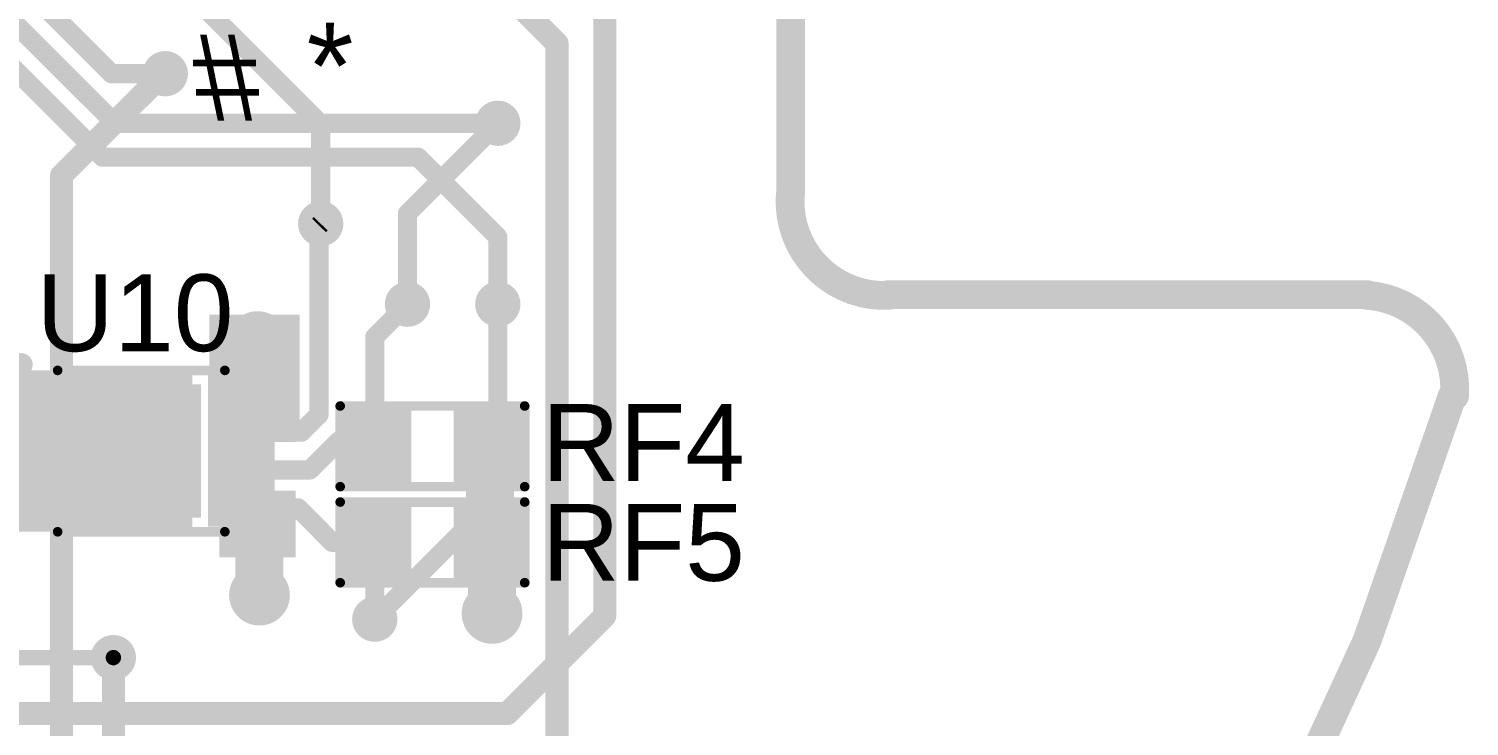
# Model space of a CAD drawing. Header units: millimetres. Extents: x -1.41 to 1.35, y -0.13 to 2.68.
# Drawn here: x 0.6 to 1.349, y 0.712 to 1.075 of the extents above; entities that cross this region are included whole.
import ezdxf

# ---------------------------------------------------------------- set-up
doc = ezdxf.new("R2010")
doc.units = ezdxf.units.MM
doc.header["$MEASUREMENT"] = 0
for name, color, linetype in [('BottomLayer', 5, 'Continuous'), ('BottomPaste', 16, 'Continuous'), ('BottomSolder', 6, 'Continuous'), ('Mechanical2', 216, 'Continuous'), ('TopLayer', 1, 'Continuous'), ('TopOverlay', 2, 'Continuous'), ('TopPaste', 8, 'Continuous'), ('TopSolder', 216, 'Continuous'), ('ViaHoleLayer', 16, 'Continuous')]:
    doc.layers.add(name, color=color, linetype=linetype)
doc.styles.add('Arial', font='', dxfattribs={"height": 0.2})
doc.styles.get('Arial').set_extended_font_data('Arial')

# ---------------------------------------------------------------- blocks, each defined once
blk = doc.blocks.new('R__0603_65')
at = {"layer": 'TopLayer'}
for points in [[(-0.015, 0.0175), (-0.015, -0.0175), (-0.045, -0.0175), (-0.045, 0.0175)], [(0.045, 0.0175), (0.045, -0.0175), (0.015, -0.0175), (0.015, 0.0175)]]:
    blk.add_hatch(color=1, dxfattribs=at).paths.add_polyline_path(points)
at = {"layer": 'TopPaste'}
for points in [[(-0.015, 0.0175), (-0.015, -0.0175), (-0.045, -0.0175), (-0.045, 0.0175)], [(0.045, 0.0175), (0.045, -0.0175), (0.015, -0.0175), (0.015, 0.0175)]]:
    blk.add_hatch(color=8, dxfattribs=at).paths.add_polyline_path(points)
at = {"layer": 'TopSolder'}
for points in [[(-0.011, 0.0215), (-0.011, -0.0215), (-0.049, -0.0215), (-0.049, 0.0215)], [(0.049, 0.0215), (0.049, -0.0215), (0.011, -0.0215), (0.011, 0.0215)]]:
    blk.add_hatch(color=216, dxfattribs=at).paths.add_polyline_path(points)
at = {"layer": 'TopOverlay', "const_width": 0.005}
for points in [[(0.048, 0.021), (-0.048, 0.021)], [(-0.048, 0.021), (-0.048, -0.021)], [(0.048, 0.021), (0.048, -0.021)], [(0.048, -0.021), (-0.048, -0.021)]]:
    blk.add_lwpolyline(points, dxfattribs=at)
at = {"layer": 'TopOverlay', "const_width": 0.0025}
for points in [[(-0.04925, 0.021, 1), (-0.04675, 0.021, 1)], [(-0.04925, 0.021, 1), (-0.04675, 0.021, 1)], [(0.04675, 0.021, 1), (0.04925, 0.021, 1)], [(0.04675, 0.021, 1), (0.04925, 0.021, 1)], [(-0.04925, -0.021, 1), (-0.04675, -0.021, 1)], [(-0.04925, -0.021, 1), (-0.04675, -0.021, 1)], [(0.04675, -0.021, 1), (0.04925, -0.021, 1)], [(0.04675, -0.021, 1), (0.04925, -0.021, 1)]]:
    blk.add_lwpolyline(points, format="xyb", close=True, dxfattribs=at)
blk = doc.blocks.new('R__0603_66')
at = {"layer": 'TopLayer'}
for points in [[(-0.015, 0.0175), (-0.015, -0.0175), (-0.045, -0.0175), (-0.045, 0.0175)], [(0.045, 0.0175), (0.045, -0.0175), (0.015, -0.0175), (0.015, 0.0175)]]:
    blk.add_hatch(color=1, dxfattribs=at).paths.add_polyline_path(points)
at = {"layer": 'TopPaste'}
for points in [[(-0.015, 0.0175), (-0.015, -0.0175), (-0.045, -0.0175), (-0.045, 0.0175)], [(0.045, 0.0175), (0.045, -0.0175), (0.015, -0.0175), (0.015, 0.0175)]]:
    blk.add_hatch(color=8, dxfattribs=at).paths.add_polyline_path(points)
at = {"layer": 'TopSolder'}
for points in [[(-0.011, 0.0215), (-0.011, -0.0215), (-0.049, -0.0215), (-0.049, 0.0215)], [(0.049, 0.0215), (0.049, -0.0215), (0.011, -0.0215), (0.011, 0.0215)]]:
    blk.add_hatch(color=216, dxfattribs=at).paths.add_polyline_path(points)
at = {"layer": 'TopOverlay', "const_width": 0.005}
for points in [[(-0.048, 0.021), (-0.048, -0.021)], [(0.048, 0.021), (-0.048, 0.021)], [(0.048, 0.021), (0.048, -0.021)], [(0.048, -0.021), (-0.048, -0.021)]]:
    blk.add_lwpolyline(points, dxfattribs=at)
at = {"layer": 'TopOverlay', "const_width": 0.0025}
for points in [[(-0.04925, 0.021, 1), (-0.04675, 0.021, 1)], [(-0.04925, 0.021, 1), (-0.04675, 0.021, 1)], [(0.04675, 0.021, 1), (0.04925, 0.021, 1)], [(0.04675, 0.021, 1), (0.04925, 0.021, 1)], [(-0.04925, -0.021, 1), (-0.04675, -0.021, 1)], [(-0.04925, -0.021, 1), (-0.04675, -0.021, 1)], [(0.04675, -0.021, 1), (0.04925, -0.021, 1)], [(0.04675, -0.021, 1), (0.04925, -0.021, 1)]]:
    blk.add_lwpolyline(points, format="xyb", close=True, dxfattribs=at)
blk = doc.blocks.new('C___0603_B_71')
at = {"layer": 'BottomLayer'}
for points in [[(-0.045, -0.0175), (-0.045, 0.0175), (-0.015, 0.0175), (-0.015, -0.0175)], [(0.015, -0.0175), (0.015, 0.0175), (0.045, 0.0175), (0.045, -0.0175)]]:
    blk.add_hatch(color=5, dxfattribs=at).paths.add_polyline_path(points)
at = {"layer": 'BottomPaste'}
for points in [[(-0.045, -0.0175), (-0.045, 0.0175), (-0.015, 0.0175), (-0.015, -0.0175)], [(0.015, -0.0175), (0.015, 0.0175), (0.045, 0.0175), (0.045, -0.0175)]]:
    blk.add_hatch(color=16, dxfattribs=at).paths.add_polyline_path(points)
at = {"layer": 'BottomSolder'}
for points in [[(-0.04736, -0.01986), (-0.04736, 0.01986), (-0.01264, 0.01986), (-0.01264, -0.01986)], [(0.01264, -0.01986), (0.01264, 0.01986), (0.04736, 0.01986), (0.04736, -0.01986)]]:
    blk.add_hatch(color=6, dxfattribs=at).paths.add_polyline_path(points)
blk = doc.blocks.new('8_UDFN_EP__2_3__72')
at = {"layer": 'TopLayer'}
for points in [[(-0.06693, 0.03543), (-0.04016, 0.03543), (-0.04016, 0.02362), (-0.06693, 0.02362)], [(-0.02854, 0.03071), (0.02854, 0.03071), (0.02854, -0.03071), (-0.02854, -0.03071)], [(0.04016, 0.03543), (0.06693, 0.03543), (0.06693, 0.02362), (0.04016, 0.02362)], [(-0.06693, 0.01575), (-0.04016, 0.01575), (-0.04016, 0.00394), (-0.06693, 0.00394)], [(0.04016, 0.01575), (0.06693, 0.01575), (0.06693, 0.00394), (0.04016, 0.00394)], [(-0.06693, -0.00394), (-0.04016, -0.00394), (-0.04016, -0.01575), (-0.06693, -0.01575)], [(0.04016, -0.00394), (0.06693, -0.00394), (0.06693, -0.01575), (0.04016, -0.01575)], [(-0.06693, -0.02362), (-0.04016, -0.02362), (-0.04016, -0.03543), (-0.06693, -0.03543)], [(0.04016, -0.02362), (0.06693, -0.02362), (0.06693, -0.03543), (0.04016, -0.03543)]]:
    blk.add_hatch(color=1, dxfattribs=at).paths.add_polyline_path(points)
at = {"layer": 'TopPaste'}
for points in [[(-0.06693, 0.03543), (-0.04016, 0.03543), (-0.04016, 0.02362), (-0.06693, 0.02362)], [(-0.02854, 0.03071), (0.02854, 0.03071), (0.02854, -0.03071), (-0.02854, -0.03071)], [(0.04016, 0.03543), (0.06693, 0.03543), (0.06693, 0.02362), (0.04016, 0.02362)], [(-0.06693, 0.01575), (-0.04016, 0.01575), (-0.04016, 0.00394), (-0.06693, 0.00394)], [(0.04016, 0.01575), (0.06693, 0.01575), (0.06693, 0.00394), (0.04016, 0.00394)], [(-0.06693, -0.00394), (-0.04016, -0.00394), (-0.04016, -0.01575), (-0.06693, -0.01575)], [(0.04016, -0.00394), (0.06693, -0.00394), (0.06693, -0.01575), (0.04016, -0.01575)], [(-0.06693, -0.02362), (-0.04016, -0.02362), (-0.04016, -0.03543), (-0.06693, -0.03543)], [(0.04016, -0.02362), (0.06693, -0.02362), (0.06693, -0.03543), (0.04016, -0.03543)]]:
    blk.add_hatch(color=8, dxfattribs=at).paths.add_polyline_path(points)
at = {"layer": 'TopSolder'}
for points in [[(-0.07093, 0.03943), (-0.03616, 0.03943), (-0.03616, 0.01962), (-0.07093, 0.01962)], [(0.03616, 0.03943), (0.07093, 0.03943), (0.07093, 0.01962), (0.03616, 0.01962)], [(-0.03254, 0.03471), (0.03254, 0.03471), (0.03254, -0.03471), (-0.03254, -0.03471)], [(-0.07093, 0.01975), (-0.03616, 0.01975), (-0.03616, -0.00006), (-0.07093, -0.00006)], [(0.03616, 0.01975), (0.07093, 0.01975), (0.07093, -0.00006), (0.03616, -0.00006)], [(-0.07093, 0.00006), (-0.03616, 0.00006), (-0.03616, -0.01975), (-0.07093, -0.01975)], [(0.03616, 0.00006), (0.07093, 0.00006), (0.07093, -0.01975), (0.03616, -0.01975)], [(-0.07093, -0.01962), (-0.03616, -0.01962), (-0.03616, -0.03943), (-0.07093, -0.03943)], [(0.03616, -0.01962), (0.07093, -0.01962), (0.07093, -0.03943), (0.03616, -0.03943)]]:
    blk.add_hatch(color=216, dxfattribs=at).paths.add_polyline_path(points)
at = {"layer": 'TopOverlay'}
for points, const_width in [([(-0.06, 0.045, 1), (-0.062, 0.045, 1)], 0.01), ([(-0.0645, 0.045, 1), (-0.0595, 0.045, 1)], 0.005), ([(-0.0625, 0.045, 1), (-0.0575, 0.045, 1)], 0.005), ([(-0.04325, 0.042, 1), (-0.04075, 0.042, 1)], 0.0025), ([(0.04375, 0.042, 1), (0.04625, 0.042, 1)], 0.0025), ([(-0.04325, -0.042, 1), (-0.04075, -0.042, 1)], 0.0025), ([(0.04375, -0.042, 1), (0.04625, -0.042, 1)], 0.0025)]:
    blk.add_lwpolyline(points, format="xyb", close=True, dxfattribs=dict(at, const_width=const_width))
at = {"layer": 'TopOverlay', "const_width": 0.005}
for points in [[(-0.042, 0.042), (0.045, 0.042)], [(-0.042, -0.042), (0.045, -0.042)]]:
    blk.add_lwpolyline(points, dxfattribs=at)

msp = doc.modelspace()

# ---------------------------------------------------------------- hatches: boundary and pattern name
at = {"layer": 'BottomLayer'}
h = msp.add_hatch(color=5, dxfattribs=at)
edge = h.paths.add_edge_path()
edge.add_arc((0.671, 1.052), 0.01181, 0, 360)
h = msp.add_hatch(color=5, dxfattribs=at)
edge = h.paths.add_edge_path()
edge.add_arc((0.844, 1.02619), 0.01181, 0, 360)
h = msp.add_hatch(color=5, dxfattribs=at)
edge = h.paths.add_edge_path()
edge.add_arc((0.75187, 0.97388), 0.01181, 0, 360)
h = msp.add_hatch(color=5, dxfattribs=at)
edge = h.paths.add_edge_path()
edge.add_arc((0.797, 0.932), 0.01181, 0, 360)
h = msp.add_hatch(color=5, dxfattribs=at)
edge = h.paths.add_edge_path()
edge.add_arc((0.844, 0.932), 0.01181, 0, 360)
msp.add_hatch(color=5, dxfattribs=at).paths.add_polyline_path([(0.741, 0.92653), (0.698, 0.92653), (0.698, 0.86253), (0.741, 0.86253)])
h = msp.add_hatch(color=5, dxfattribs=at)
edge = h.paths.add_edge_path()
edge.add_arc((0.719, 0.91253), 0.01181, 0, 360)
h = msp.add_hatch(color=5, dxfattribs=at)
edge = h.paths.add_edge_path()
edge.add_arc((0.644, 0.87053), 0.01181, 0, 360)
h = msp.add_hatch(color=5, dxfattribs=at)
edge = h.paths.add_edge_path()
edge.add_arc((0.671, 0.87053), 0.01181, 0, 360)
h = msp.add_hatch(color=5, dxfattribs=at)
edge = h.paths.add_edge_path()
edge.add_arc((0.644, 0.84253), 0.01181, 0, 360)
h = msp.add_hatch(color=5, dxfattribs=at)
edge = h.paths.add_edge_path()
edge.add_arc((0.671, 0.84253), 0.01181, 0, 360)
h = msp.add_hatch(color=5, dxfattribs=at)
edge = h.paths.add_edge_path()
edge.add_arc((0.72, 0.78053), 0.01181, 0, 360)
h = msp.add_hatch(color=5, dxfattribs=at)
edge = h.paths.add_edge_path()
edge.add_arc((0.78, 0.768), 0.01181, 0, 360)
h = msp.add_hatch(color=5, dxfattribs=at)
edge = h.paths.add_edge_path()
edge.add_arc((0.841, 0.771), 0.01181, 0, 360)
h = msp.add_hatch(color=5, dxfattribs=at)
edge = h.paths.add_edge_path()
edge.add_arc((0.644, 0.748), 0.01181, 0, 360)
at = {"layer": 'BottomSolder'}
h = msp.add_hatch(color=6, dxfattribs=at)
edge = h.paths.add_edge_path()
edge.add_arc((0.719, 0.91253), 0.01581, 0, 360)
h = msp.add_hatch(color=6, dxfattribs=at)
edge = h.paths.add_edge_path()
edge.add_arc((0.644, 0.87053), 0.01581, 0, 360)
h = msp.add_hatch(color=6, dxfattribs=at)
edge = h.paths.add_edge_path()
edge.add_arc((0.671, 0.87053), 0.01581, 0, 360)
h = msp.add_hatch(color=6, dxfattribs=at)
edge = h.paths.add_edge_path()
edge.add_arc((0.644, 0.84253), 0.01581, 0, 360)
h = msp.add_hatch(color=6, dxfattribs=at)
edge = h.paths.add_edge_path()
edge.add_arc((0.671, 0.84253), 0.01581, 0, 360)
h = msp.add_hatch(color=6, dxfattribs=at)
edge = h.paths.add_edge_path()
edge.add_arc((0.72, 0.78053), 0.01581, 0, 360)
h = msp.add_hatch(color=6, dxfattribs=at)
edge = h.paths.add_edge_path()
edge.add_arc((0.841, 0.771), 0.01581, 0, 360)
at = {"layer": 'TopLayer'}
h = msp.add_hatch(color=1, dxfattribs=at)
edge = h.paths.add_edge_path()
edge.add_arc((0.671, 1.052), 0.01181, 0, 360)
h = msp.add_hatch(color=1, dxfattribs=at)
edge = h.paths.add_edge_path()
edge.add_arc((0.844, 1.02619), 0.01181, 0, 360)
h = msp.add_hatch(color=1, dxfattribs=at)
edge = h.paths.add_edge_path()
edge.add_arc((0.75187, 0.97388), 0.01181, 0, 360)
h = msp.add_hatch(color=1, dxfattribs=at)
edge = h.paths.add_edge_path()
edge.add_arc((0.797, 0.932), 0.01181, 0, 360)
h = msp.add_hatch(color=1, dxfattribs=at)
edge = h.paths.add_edge_path()
edge.add_arc((0.844, 0.932), 0.01181, 0, 360)
for points in [[(0.694, 0.87953), (0.739, 0.87953), (0.739, 0.92653), (0.694, 0.92653)], [(0.589, 0.81353), (0.685, 0.81353), (0.685, 0.89753), (0.589, 0.89753)]]:
    msp.add_hatch(color=1, dxfattribs=at).paths.add_polyline_path(points)
h = msp.add_hatch(color=1, dxfattribs=at)
edge = h.paths.add_edge_path()
edge.add_arc((0.719, 0.91253), 0.01181, 0, 360)
h = msp.add_hatch(color=1, dxfattribs=at)
edge = h.paths.add_edge_path()
edge.add_arc((0.644, 0.87053), 0.01181, 0, 360)
h = msp.add_hatch(color=1, dxfattribs=at)
edge = h.paths.add_edge_path()
edge.add_arc((0.671, 0.87053), 0.01181, 0, 360)
h = msp.add_hatch(color=1, dxfattribs=at)
edge = h.paths.add_edge_path()
edge.add_arc((0.644, 0.84253), 0.01181, 0, 360)
h = msp.add_hatch(color=1, dxfattribs=at)
edge = h.paths.add_edge_path()
edge.add_arc((0.671, 0.84253), 0.01181, 0, 360)
h = msp.add_hatch(color=1, dxfattribs=at)
edge = h.paths.add_edge_path()
edge.add_arc((0.72, 0.78053), 0.01181, 0, 360)
h = msp.add_hatch(color=1, dxfattribs=at)
edge = h.paths.add_edge_path()
edge.add_arc((0.78, 0.768), 0.01181, 0, 360)
h = msp.add_hatch(color=1, dxfattribs=at)
edge = h.paths.add_edge_path()
edge.add_arc((0.841, 0.771), 0.01181, 0, 360)
h = msp.add_hatch(color=1, dxfattribs=at)
edge = h.paths.add_edge_path()
edge.add_arc((0.644, 0.748), 0.01181, 0, 360)
at = {"layer": 'TopSolder'}
h = msp.add_hatch(color=216, dxfattribs=at)
edge = h.paths.add_edge_path()
edge.add_arc((0.719, 0.91253), 0.01581, 0, 360)
h = msp.add_hatch(color=216, dxfattribs=at)
edge = h.paths.add_edge_path()
edge.add_arc((0.644, 0.87053), 0.01581, 0, 360)
h = msp.add_hatch(color=216, dxfattribs=at)
edge = h.paths.add_edge_path()
edge.add_arc((0.671, 0.87053), 0.01581, 0, 360)
h = msp.add_hatch(color=216, dxfattribs=at)
edge = h.paths.add_edge_path()
edge.add_arc((0.644, 0.84253), 0.01581, 0, 360)
h = msp.add_hatch(color=216, dxfattribs=at)
edge = h.paths.add_edge_path()
edge.add_arc((0.671, 0.84253), 0.01581, 0, 360)
h = msp.add_hatch(color=216, dxfattribs=at)
edge = h.paths.add_edge_path()
edge.add_arc((0.72, 0.78053), 0.01581, 0, 360)
h = msp.add_hatch(color=216, dxfattribs=at)
edge = h.paths.add_edge_path()
edge.add_arc((0.841, 0.771), 0.01581, 0, 360)
at = {"layer": 'ViaHoleLayer'}
h = msp.add_hatch(color=16, dxfattribs=at)
edge = h.paths.add_edge_path()
edge.add_arc((0.671, 1.052), 0.00591, 0, 360)
h = msp.add_hatch(color=16, dxfattribs=at)
edge = h.paths.add_edge_path()
edge.add_arc((0.844, 1.02619), 0.00591, 0, 360)
h = msp.add_hatch(color=16, dxfattribs=at)
edge = h.paths.add_edge_path()
edge.add_arc((0.75187, 0.97388), 0.00591, 0, 360)
h = msp.add_hatch(color=16, dxfattribs=at)
edge = h.paths.add_edge_path()
edge.add_arc((0.797, 0.932), 0.00591, 0, 360)
h = msp.add_hatch(color=16, dxfattribs=at)
edge = h.paths.add_edge_path()
edge.add_arc((0.844, 0.932), 0.00591, 0, 360)
h = msp.add_hatch(color=16, dxfattribs=at)
edge = h.paths.add_edge_path()
edge.add_arc((0.719, 0.91253), 0.00591, 0, 360)
h = msp.add_hatch(color=16, dxfattribs=at)
edge = h.paths.add_edge_path()
edge.add_arc((0.644, 0.87053), 0.00591, 0, 360)
h = msp.add_hatch(color=16, dxfattribs=at)
edge = h.paths.add_edge_path()
edge.add_arc((0.671, 0.87053), 0.00591, 0, 360)
h = msp.add_hatch(color=16, dxfattribs=at)
edge = h.paths.add_edge_path()
edge.add_arc((0.644, 0.84253), 0.00591, 0, 360)
h = msp.add_hatch(color=16, dxfattribs=at)
edge = h.paths.add_edge_path()
edge.add_arc((0.671, 0.84253), 0.00591, 0, 360)
h = msp.add_hatch(color=16, dxfattribs=at)
edge = h.paths.add_edge_path()
edge.add_arc((0.72, 0.78053), 0.00591, 0, 360)
h = msp.add_hatch(color=16, dxfattribs=at)
edge = h.paths.add_edge_path()
edge.add_arc((0.78, 0.768), 0.00591, 0, 360)
h = msp.add_hatch(color=16, dxfattribs=at)
edge = h.paths.add_edge_path()
edge.add_arc((0.841, 0.771), 0.00591, 0, 360)
h = msp.add_hatch(color=16, dxfattribs=at)
edge = h.paths.add_edge_path()
edge.add_arc((0.644, 0.748), 0.00591, 0, 360)

# ---------------------------------------------------------------- linework, layer by layer
at = {"layer": 'BottomLayer'}
for points, const_width in [([(0.56315, 1.21453), (0.75187, 1.0258)], 0.01), ([(0.844, 1.09853), (0.87481, 1.06772)], 0.012), ([(0.87481, 0.69989), (0.87481, 1.06772)], 0.012), ([(0.617, 0.999), (0.668, 1.05)], 0.012), ([(0.75187, 0.97388), (0.75187, 1.0258)], 0.01), ([(0.797, 0.97919), (0.844, 1.02619)], 0.01), ([(0.617, 0.253), (0.617, 0.999)], 0.012), ([(0.797, 0.932), (0.797, 0.97919)], 0.01), ([(0.844, 0.832), (0.844, 0.932)], 0.01), ([(0.78, 0.768), (0.844, 0.832)], 0.01), ([(0.72, 0.78053), (0.72, 0.81853)], 0.025), ([(0.644, 0.572), (0.644, 0.748)], 0.012)]:
    msp.add_lwpolyline(points, dxfattribs=dict(at, const_width=const_width))
for points, const_width in [([(0.87181, 1.06772, 1), (0.87781, 1.06772, 1)], 0.006), ([(0.87181, 1.06772, 1), (0.87781, 1.06772, 1)], 0.006), ([(0.665, 1.05, 1), (0.671, 1.05, 1)], 0.006), ([(0.74938, 1.0258, 1), (0.75438, 1.0258, 1)], 0.005), ([(0.74938, 1.0258, 1), (0.75438, 1.0258, 1)], 0.005), ([(0.8415, 1.02619, 1), (0.8465, 1.02619, 1)], 0.005), ([(0.614, 0.999, 1), (0.62, 0.999, 1)], 0.006), ([(0.614, 0.999, 1), (0.62, 0.999, 1)], 0.006), ([(0.7945, 0.97919, 1), (0.7995, 0.97919, 1)], 0.005), ([(0.7945, 0.97919, 1), (0.7995, 0.97919, 1)], 0.005), ([(0.74938, 0.97388, 1), (0.75438, 0.97388, 1)], 0.005), ([(0.7945, 0.932, 1), (0.7995, 0.932, 1)], 0.005), ([(0.8415, 0.932, 1), (0.8465, 0.932, 1)], 0.005), ([(0.8415, 0.832, 1), (0.8465, 0.832, 1)], 0.005), ([(0.8415, 0.832, 1), (0.8465, 0.832, 1)], 0.005), ([(0.71375, 0.81853, 1), (0.72625, 0.81853, 1)], 0.0125), ([(0.71375, 0.78053, 1), (0.72625, 0.78053, 1)], 0.0125), ([(0.7775, 0.768, 1), (0.7825, 0.768, 1)], 0.005), ([(0.641, 0.748, 1), (0.647, 0.748, 1)], 0.006)]:
    msp.add_lwpolyline(points, format="xyb", close=True, dxfattribs=dict(at, const_width=const_width))
at = {"layer": 'Mechanical2', "const_width": 0.015}
for points in [[(1.3406, 0.88433, -6.818913), (1.33695, 1.68692)], [(1.04701, 0.93657, -0.463186), (0.9964, 0.99152)], [(1.29651, 0.93661, -0.413744), (1.34174, 0.88424)]]:
    msp.add_lwpolyline(points, format="xyb", dxfattribs=at)
for points in [[(0.99633, 0.99152), (0.99641, 1.58154)], [(1.047, 0.93694), (1.29651, 0.93694)]]:
    msp.add_lwpolyline(points, dxfattribs=at)
at = {"layer": 'Mechanical2', "const_width": 0.0075}
for points in [[(0.99258, 0.99152, 1), (1.00008, 0.99152, 1)], [(0.99265, 0.99152, 1), (1.00015, 0.99152, 1)], [(1.04325, 0.93694, 1), (1.05075, 0.93694, 1)], [(1.29276, 0.93694, 1), (1.30026, 0.93694, 1)], [(1.04326, 0.93657, 1), (1.05076, 0.93657, 1)], [(1.29276, 0.93661, 1), (1.30026, 0.93661, 1)], [(1.33685, 0.88433, 1), (1.34435, 0.88433, 1)], [(1.33799, 0.88424, 1), (1.34549, 0.88424, 1)]]:
    msp.add_lwpolyline(points, format="xyb", close=True, dxfattribs=at)
at = {"layer": 'TopLayer'}
for points, const_width in [([(0.89962, 0.76962), (0.89962, 1.31638)], 0.012), ([(0.42105, 1.27395), (0.643, 1.052)], 0.01), ([(0.45606, 1.2149), (0.64477, 1.02619)], 0.01), ([(0.4517, 1.19521), (0.63839, 1.00853)], 0.01), ([(0.643, 1.052), (0.671, 1.052)], 0.01), ([(0.64477, 1.02619), (0.844, 1.02619)], 0.01), ([(0.63839, 1.00853), (0.80247, 1.00853)], 0.01), ([(0.80247, 1.00853), (0.844, 0.967)], 0.01), ([(0.751, 0.973), (0.75187, 0.97388)], 0.01), ([(0.751, 0.87456), (0.751, 0.973)], 0.01), ([(0.844, 0.932), (0.844, 0.967)], 0.01), ([(0.78, 0.915), (0.797, 0.932)], 0.01), ([(0.797, 0.932), (0.797, 0.932)], 0.01), ([(0.78, 0.858), (0.78, 0.915)], 0.01), ([(0.74181, 0.86537), (0.751, 0.87456)], 0.01), ([(0.71054, 0.86537), (0.74181, 0.86537)], 0.01), ([(0.84, 0.808), (0.84, 0.858)], 0.025), ([(0.74617, 0.84569), (0.76124, 0.86076)], 0.01), ([(0.76124, 0.86076), (0.77724, 0.86076)], 0.01), ([(0.77724, 0.86076), (0.78, 0.858)], 0.01), ([(0.71054, 0.84569), (0.74617, 0.84569)], 0.01), ([(0.71054, 0.826), (0.74, 0.826)], 0.01), ([(0.74, 0.826), (0.752, 0.814)], 0.01), ([(0.752, 0.81386), (0.752, 0.814)], 0.01), ([(0.752, 0.81386), (0.75786, 0.808)], 0.01), ([(0.84, 0.808), (0.841, 0.807)], 0.025), ([(0.841, 0.771), (0.841, 0.807)], 0.025), ([(0.75786, 0.808), (0.78, 0.808)], 0.01), ([(0.78, 0.768), (0.78, 0.808)], 0.01), ([(0.84889, 0.71889), (0.89962, 0.76962)], 0.012), ([(0.38593, 0.748), (0.644, 0.748)], 0.008), ([(0.01164, 0.71889), (0.84889, 0.71889)], 0.012)]:
    msp.add_lwpolyline(points, dxfattribs=dict(at, const_width=const_width))
for points, const_width in [([(0.6405, 1.052, 1), (0.6455, 1.052, 1)], 0.005), ([(0.6405, 1.052, 1), (0.6455, 1.052, 1)], 0.005), ([(0.6685, 1.052, 1), (0.6735, 1.052, 1)], 0.005), ([(0.64227, 1.02619, 1), (0.64727, 1.02619, 1)], 0.005), ([(0.64227, 1.02619, 1), (0.64727, 1.02619, 1)], 0.005), ([(0.8415, 1.02619, 1), (0.8465, 1.02619, 1)], 0.005), ([(0.63589, 1.00853, 1), (0.64089, 1.00853, 1)], 0.005), ([(0.63589, 1.00853, 1), (0.64089, 1.00853, 1)], 0.005), ([(0.79997, 1.00853, 1), (0.80497, 1.00853, 1)], 0.005), ([(0.79997, 1.00853, 1), (0.80497, 1.00853, 1)], 0.005), ([(0.7485, 0.973, 1), (0.7535, 0.973, 1)], 0.005), ([(0.7485, 0.973, 1), (0.7535, 0.973, 1)], 0.005), ([(0.74938, 0.97388, 1), (0.75438, 0.97388, 1)], 0.005), ([(0.8415, 0.967, 1), (0.8465, 0.967, 1)], 0.005), ([(0.8415, 0.967, 1), (0.8465, 0.967, 1)], 0.005), ([(0.7945, 0.932, 1), (0.7995, 0.932, 1)], 0.005), ([(0.7945, 0.932, 1), (0.7995, 0.932, 1)], 0.005), ([(0.7945, 0.932, 1), (0.7995, 0.932, 1)], 0.005), ([(0.8415, 0.932, 1), (0.8465, 0.932, 1)], 0.005), ([(0.7775, 0.915, 1), (0.7825, 0.915, 1)], 0.005), ([(0.7775, 0.915, 1), (0.7825, 0.915, 1)], 0.005), ([(0.7485, 0.87456, 1), (0.7535, 0.87456, 1)], 0.005), ([(0.7485, 0.87456, 1), (0.7535, 0.87456, 1)], 0.005), ([(0.70804, 0.86537, 1), (0.71304, 0.86537, 1)], 0.005), ([(0.73931, 0.86537, 1), (0.74431, 0.86537, 1)], 0.005), ([(0.73931, 0.86537, 1), (0.74431, 0.86537, 1)], 0.005), ([(0.83375, 0.858, 1), (0.84625, 0.858, 1)], 0.0125), ([(0.75874, 0.86076, 1), (0.76374, 0.86076, 1)], 0.005), ([(0.75874, 0.86076, 1), (0.76374, 0.86076, 1)], 0.005), ([(0.77474, 0.86076, 1), (0.77974, 0.86076, 1)], 0.005), ([(0.77474, 0.86076, 1), (0.77974, 0.86076, 1)], 0.005), ([(0.7775, 0.858, 1), (0.7825, 0.858, 1)], 0.005), ([(0.7775, 0.858, 1), (0.7825, 0.858, 1)], 0.005), ([(0.70804, 0.84569, 1), (0.71304, 0.84569, 1)], 0.005), ([(0.74367, 0.84569, 1), (0.74867, 0.84569, 1)], 0.005), ([(0.74367, 0.84569, 1), (0.74867, 0.84569, 1)], 0.005), ([(0.70804, 0.826, 1), (0.71304, 0.826, 1)], 0.005), ([(0.7375, 0.826, 1), (0.7425, 0.826, 1)], 0.005), ([(0.7375, 0.826, 1), (0.7425, 0.826, 1)], 0.005), ([(0.7495, 0.814, 1), (0.7545, 0.814, 1)], 0.005), ([(0.7495, 0.814, 1), (0.7545, 0.814, 1)], 0.005), ([(0.7495, 0.81386, 1), (0.7545, 0.81386, 1)], 0.005), ([(0.7495, 0.81386, 1), (0.7545, 0.81386, 1)], 0.005), ([(0.83375, 0.808, 1), (0.84625, 0.808, 1)], 0.0125), ([(0.83375, 0.808, 1), (0.84625, 0.808, 1)], 0.0125), ([(0.83475, 0.807, 1), (0.84725, 0.807, 1)], 0.0125), ([(0.83475, 0.807, 1), (0.84725, 0.807, 1)], 0.0125), ([(0.75536, 0.808, 1), (0.76036, 0.808, 1)], 0.005), ([(0.75536, 0.808, 1), (0.76036, 0.808, 1)], 0.005), ([(0.7775, 0.808, 1), (0.7825, 0.808, 1)], 0.005), ([(0.7775, 0.808, 1), (0.7825, 0.808, 1)], 0.005), ([(0.83475, 0.771, 1), (0.84725, 0.771, 1)], 0.0125), ([(0.7775, 0.768, 1), (0.7825, 0.768, 1)], 0.005), ([(0.89662, 0.76962, 1), (0.90262, 0.76962, 1)], 0.006), ([(0.89662, 0.76962, 1), (0.90262, 0.76962, 1)], 0.006), ([(0.642, 0.748, 1), (0.646, 0.748, 1)], 0.004), ([(0.84589, 0.71889, 1), (0.85189, 0.71889, 1)], 0.006), ([(0.84589, 0.71889, 1), (0.85189, 0.71889, 1)], 0.006)]:
    msp.add_lwpolyline(points, format="xyb", close=True, dxfattribs=dict(at, const_width=const_width))

# ---------------------------------------------------------------- block references
msp.add_blockref('8_UDFN_EP__2_3__72', (0.657, 0.85553))
for name, p, rotation in [('C___0603_B_71', (0.719, 0.84753), 270), ('R__0603_66', (0.81, 0.858), 180), ('R__0603_65', (0.81, 0.808), 180)]:
    msp.add_blockref(name, p, dxfattribs=dict(rotation=rotation))

# ---------------------------------------------------------------- texts
at = {"layer": 'TopOverlay', "style": 'Arial', "text_generation_flag": 2}
for s, p in [('#', (0.72, 1.02753)), ('*', (0.76898, 1.03353))]:
    msp.add_text(s, height=0.045, rotation=360, dxfattribs=at).set_placement(p)
at = {"layer": 'TopOverlay', "style": 'Arial'}
for s, p in [('U10', (0.604, 0.90753)), ('RF4', (0.867, 0.84)), ('RF5', (0.867, 0.788))]:
    msp.add_text(s, height=0.04, dxfattribs=at).set_placement(p)

doc.saveas('drawing.dxf')
